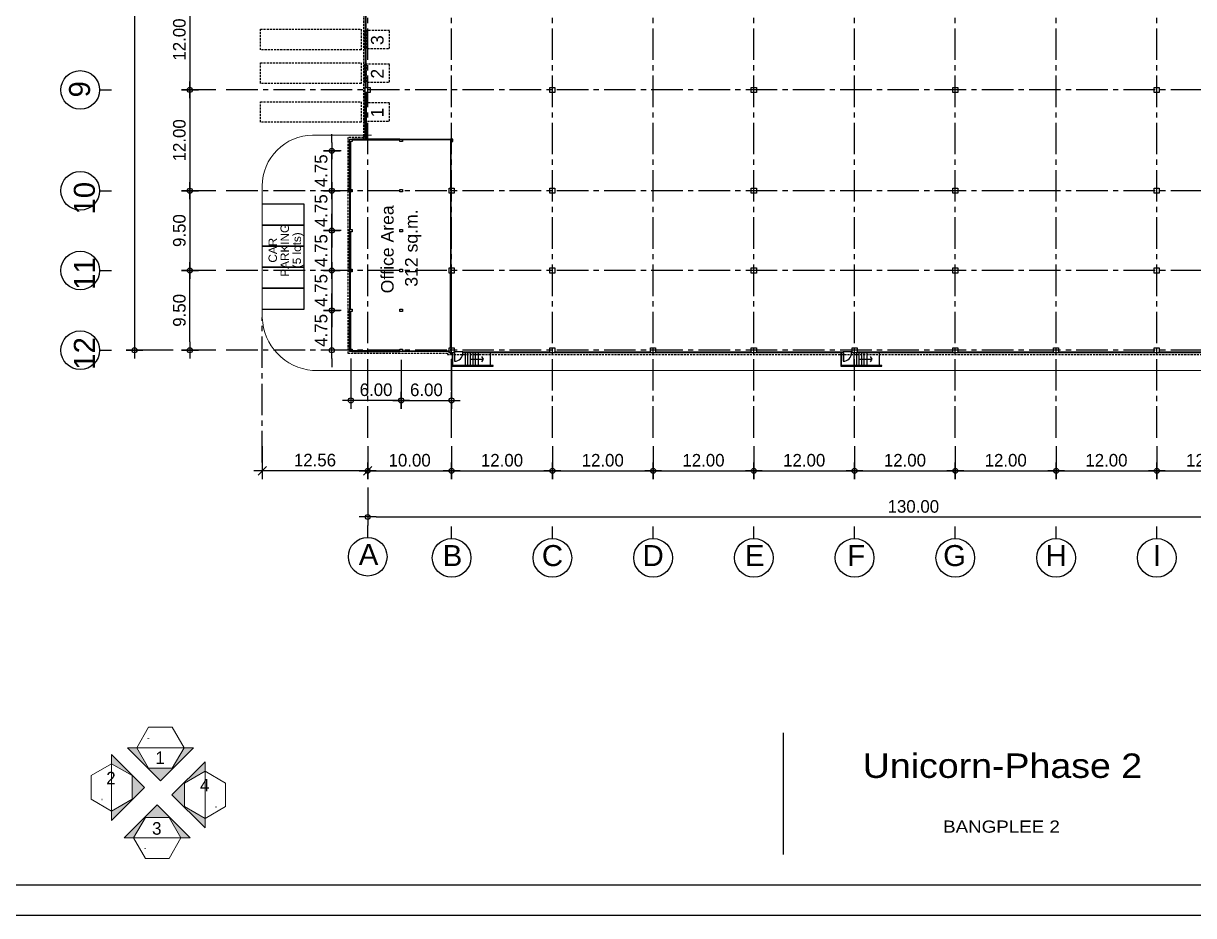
# Model space of a CAD drawing. Extents: x 692141 to 693595, y 1492301 to 1494225.
# Drawn here: x 692340.2 to 692479.6, y 1493403.8 to 1493510.1 of the extents above; entities that cross this region are included whole.
import ezdxf
from ezdxf.enums import TextEntityAlignment as Align

# ---------------------------------------------------------------- set-up
doc = ezdxf.new("R2010")
doc.units = 0
doc.header["$MEASUREMENT"] = 0
doc.linetypes.add('CENTER2', pattern=[1.125, 0.75, -0.125, 0.125, -0.125])
doc.linetypes.add('HIDDEN', pattern=[0.375, 0.25, -0.125])
for name, color, linetype in [('A-_ANOT----_E-', 7, 'Continuous'), ('A-_CAR-PARK_E-', 252, 'Continuous'), ('A-_ROAD----_E-', 1, 'Continuous'), ('A-_TRELLIS-_E-', 8, 'Continuous'), ('A-COLUMN', 3, 'Continuous'), ('A-dimension', 1, 'Continuous'), ('A-DOOR', 2, 'Continuous'), ('A-Stair', 9, 'Continuous'), ('A-WALL', 2, 'Continuous'), ('AREA', 8, 'Continuous'), ('Arrow dim', 2, 'Continuous'), ('Arrow dim2', 1, 'Continuous'), ('det1', 2, 'Continuous'), ('Grid', 8, 'CENTER2'), ('H', 8, 'Continuous'), ('Layer1', 1, 'Continuous'), ('Layer4', 3, 'Continuous'), ('Layer9', 9, 'Continuous'), ('T3', 6, 'Continuous'), ('TEX-THAI', 7, 'Continuous')]:
    doc.layers.add(name, color=color, linetype=linetype)
doc.layers.add('G-ANNO-SYMB', color=7, linetype='Continuous', lineweight=5)
doc.styles.add('ARIAL', font='arial.ttf')
doc.styles.add('Browallia New', font='Browallia New.ttf', dxfattribs={"height": 2000})
doc.styles.add('Browallia New_2', font='Browallia New.ttf', dxfattribs={"width": 0.8, "height": 900})
doc.styles.add('MASTER', font='CordiaUPC.ttf')
doc.dimstyles.new('1000-AA', dxfattribs={"dimtxt": 1.5, "dimasz": 1, "dimexe": 1, "dimexo": 1, "dimgap": 0.5, "dimtad": 1, "dimzin": 0, "dimdsep": 46, "dimtxsty": 'MASTER', "dimblk": 'J-02', "dimcen": 0.09, "dimdle": 1, "dimclrd": 1, "dimclre": 8, "dimclrt": 3, "dimadec": 0, "dimazin": 0, "dimtfac": 1, "dimtix": 1, "dimtmove": 2, "dimatfit": 3, "dimldrblk": 'DOT', "dimfxl": 1, "dimtolj": 1, "dimtzin": 0, "dimarcsym": 0})
doc.dimstyles.new('1000-CC', dxfattribs={"dimtxt": 1.5, "dimasz": 1, "dimexe": 1, "dimexo": 1, "dimgap": 0.5, "dimtad": 1, "dimzin": 0, "dimdsep": 46, "dimtxsty": 'MASTER', "dimblk": 'J-01', "dimcen": 0.09, "dimdle": 1, "dimclrd": 1, "dimclre": 8, "dimclrt": 3, "dimadec": 0, "dimazin": 0, "dimtfac": 1, "dimtix": 1, "dimtmove": 2, "dimatfit": 3, "dimldrblk": 'DOT', "dimfxl": 1, "dimtolj": 1, "dimtzin": 0, "dimarcsym": 0})

# ---------------------------------------------------------------- blocks, each defined once
blk = doc.blocks.new('Elevation - INFRA-AR_ELEVATION MARK_BODY-503778-500_01_LEVEL 1')
at = {"layer": 'G-ANNO-SYMB'}
for p, q in [((-3.75, 6.5), (-7.5, 0)), ((3.75, 6.5), (-3.75, 6.5)), ((7.5, 0), (3.75, 6.5)), ((-7.5, 0), (7.5, 0)), ((-7.5, 0), (-3.75, -6.5)), ((3.75, -6.5), (7.5, 0)), ((-3.75, -6.5), (3.75, -6.5))]:
    blk.add_line(p, q, dxfattribs=at)
blk = doc.blocks.new('Elevation - UP-504461-500_01_LEVEL 1')
at = {"layer": 'G-ANNO-SYMB'}
blk.add_hatch(color=256, dxfattribs=at).paths.add_polyline_path([(-7.5, 0), (-10.5, 0), (0, 10.5), (10.5, 0), (7.5, 0), (3.75, 6.5), (-3.75, 6.5)], flags=0)
for p, q in [((0, 10.5), (-10.5, 0)), ((10.5, 0), (0, 10.5)), ((-7.5, 0), (-3.75, 6.5)), ((-3.75, 6.5), (3.75, 6.5)), ((3.75, 6.5), (7.5, 0)), ((-10.5, 0), (-7.5, 0)), ((7.5, 0), (10.5, 0))]:
    blk.add_line(p, q, dxfattribs=at)
blk = doc.blocks.new('PH2')
at = {"layer": 'A-_CAR-PARK_E-', "flags": 128}
for points in [[(-117.1, 142.56), (-117.1, 137.56), (-114.6, 137.56), (-114.6, 142.56)], [(-114.6, 142.56), (-114.6, 137.56), (-112.1, 137.56), (-112.1, 142.56)], [(-112.1, 142.56), (-112.1, 137.56), (-109.6, 137.56), (-109.6, 142.56)], [(-109.6, 142.56), (-109.6, 137.56), (-107.1, 137.56), (-107.1, 142.56)], [(-107.1, 142.56), (-107.1, 137.56), (-104.6, 137.56), (-104.6, 142.56)]]:
    blk.add_lwpolyline(points, dxfattribs=at)
at = {"layer": 'A-_TRELLIS-_E-', "lineweight": 0, "ltscale": 20}
blk.add_lwpolyline([(-117.1, 142.56), (-104.6, 142.56), (-104.6, 137.56), (-117.1, 137.56)], close=True, dxfattribs=at)
at = {"layer": 'A-COLUMN'}
for points in [[(-121.85, 132.15), (-121.85, 131.85), (-122.15, 131.85), (-122.15, 132.15)], [(-117.1, 132.15), (-117.1, 131.85), (-117.4, 131.85), (-117.4, 132.15)], [(-112.35, 132.15), (-112.35, 131.85), (-112.65, 131.85), (-112.65, 132.15)], [(-107.6, 132.15), (-107.6, 131.85), (-107.9, 131.85), (-107.9, 132.15)], [(-102.85, 132.15), (-102.85, 131.85), (-103.15, 131.85), (-103.15, 132.15)], [(-96.85, 132.15), (-96.85, 131.85), (-97.15, 131.85), (-97.15, 132.15)], [(-90.7, 130.3), (-90.7, 129.7), (-91.3, 129.7), (-91.3, 130.3)], [(-121.85, 126.15), (-121.85, 125.85), (-122.15, 125.85), (-122.15, 126.15)], [(-117.1, 126.15), (-117.1, 125.85), (-117.4, 125.85), (-117.4, 126.15)], [(-112.35, 126.15), (-112.35, 125.85), (-112.65, 125.85), (-112.65, 126.15)], [(-107.6, 126.15), (-107.6, 125.85), (-107.9, 125.85), (-107.9, 126.15)], [(-102.85, 126.15), (-102.85, 125.85), (-103.15, 125.85), (-103.15, 126.15)], [(-96.85, 126.15), (-96.85, 125.85), (-97.15, 125.85), (-97.15, 126.15)], [(-121.7, 120.3), (-121.7, 119.7), (-122.3, 119.7), (-122.3, 120.3)], [(-112.2, 120.3), (-112.2, 119.7), (-112.8, 119.7), (-112.8, 120.3)], [(-102.7, 120.3), (-102.7, 119.7), (-103.3, 119.7), (-103.3, 120.3)], [(-97.15, 120.15), (-97.15, 119.85), (-96.85, 119.85), (-96.85, 120.15)], [(-121.7, 108.3), (-121.7, 107.7), (-122.3, 107.7), (-122.3, 108.3)], [(-112.2, 108.3), (-112.2, 107.7), (-112.8, 107.7), (-112.8, 108.3)], [(-102.7, 108.3), (-102.7, 107.7), (-103.3, 107.7), (-103.3, 108.3)], [(-90.7, 108.3), (-90.7, 107.7), (-91.3, 107.7), (-91.3, 108.3)], [(-121.7, 96.3), (-121.7, 95.7), (-122.3, 95.7), (-122.3, 96.3)], [(-121.7, 84.3), (-121.7, 83.7), (-122.3, 83.7), (-122.3, 84.3)], [(-112.2, 84.3), (-112.2, 83.7), (-112.8, 83.7), (-112.8, 84.3)], [(-102.7, 84.3), (-102.7, 83.7), (-103.3, 83.7), (-103.3, 84.3)], [(-90.7, 84.3), (-90.7, 83.7), (-91.3, 83.7), (-91.3, 84.3)], [(-121.7, 72.3), (-121.7, 71.7), (-122.3, 71.7), (-122.3, 72.3)], [(-121.7, 60.3), (-121.7, 59.7), (-122.3, 59.7), (-122.3, 60.3)], [(-112.2, 60.3), (-112.2, 59.7), (-112.8, 59.7), (-112.8, 60.3)], [(-102.7, 60.3), (-102.7, 59.7), (-103.3, 59.7), (-103.3, 60.3)], [(-90.7, 60.3), (-90.7, 59.7), (-91.3, 59.7), (-91.3, 60.3)], [(-121.7, 48.3), (-121.7, 47.7), (-122.3, 47.7), (-122.3, 48.3)], [(-121.7, 36.3), (-121.7, 35.7), (-122.3, 35.7), (-122.3, 36.3)], [(-112.2, 36.3), (-112.2, 35.7), (-112.8, 35.7), (-112.8, 36.3)], [(-102.7, 36.3), (-102.7, 35.7), (-103.3, 35.7), (-103.3, 36.3)], [(-90.7, 36.3), (-90.7, 35.7), (-91.3, 35.7), (-91.3, 36.3)]]:
    blk.add_lwpolyline(points, close=True, dxfattribs=at)
at = {"layer": 'A-DOOR', "color": 7, "linetype": 'HIDDEN'}
for points in [[(-92.54, 130.3), (-92.54, 130.2), (-94.7, 130.2), (-94.7, 130.3)], [(-87.92, 130.3), (-87.92, 130.2), (-90.08, 130.2), (-90.08, 130.3)], [(-83.92, 130.3), (-83.92, 130.2), (-86.08, 130.2), (-86.08, 130.3)]]:
    blk.add_lwpolyline(points, close=True, dxfattribs=at)
at = {"layer": 'A-Stair', "color": 9}
for p, q in [((-122.2, 118.65), (-122.2, 119.65)), ((-123.8, 118.35), (-122.3, 118.35)), ((-122.2, 72.35), (-122.2, 73.35)), ((-123.8, 72.05), (-122.3, 72.05))]:
    blk.add_line(p, q, dxfattribs=at)
at = {"layer": 'A-Stair'}
for p, q in [((-123.8, 118.05), (-122.3, 118.05)), ((-123.8, 117.75), (-122.3, 117.75)), ((-123.8, 117.45), (-122.3, 117.45)), ((-123.8, 117.15), (-122.3, 117.15)), ((-123.8, 71.75), (-122.3, 71.75)), ((-123.8, 71.45), (-122.3, 71.45)), ((-123.8, 71.15), (-122.3, 71.15)), ((-123.8, 70.85), (-122.3, 70.85))]:
    blk.add_line(p, q, dxfattribs=at)
for points in [[(-123.8, 116.85), (-123.8, 115.35), (-122.3, 115.35), (-122.3, 116.85)], [(-123.8, 70.55), (-123.8, 69.05), (-122.3, 69.05), (-122.3, 70.55)]]:
    blk.add_lwpolyline(points, close=True, dxfattribs=at)
at = {"layer": 'A-WALL'}
for points in [[(-122.05, 126.15), (-122.05, 131.85), (-122.15, 131.85), (-122.15, 126.15)], [(-121.85, 132.15), (-117.4, 132.15), (-117.4, 132.05), (-121.85, 132.05)], [(-112.65, 132.15), (-117.1, 132.15), (-117.1, 132.05), (-112.65, 132.05)], [(-112.35, 132.15), (-107.9, 132.15), (-107.9, 132.05), (-112.35, 132.05)], [(-103.15, 132.15), (-107.6, 132.15), (-107.6, 132.05), (-103.15, 132.05)], [(-102.85, 132.15), (-97.15, 132.15), (-97.15, 132.05), (-102.85, 132.05)], [(-96.85, 126.15), (-96.85, 131.85), (-96.95, 131.85), (-96.95, 126.15)], [(-91.3, 130.3), (-91.3, 130.2), (-96.85, 130.2), (-96.85, 130.3)], [(-90.7, 130.3), (-90.7, 130.2), (-82.08, 130.2), (-82.08, 130.3)], [(-122.05, 125.85), (-122.05, 120.3), (-122.15, 120.3), (-122.15, 125.85)], [(-96.85, 125.85), (-96.85, 120.15), (-96.95, 120.15), (-96.95, 125.85)], [(-123.8, 115.05), (-123.8, 119.95), (-123.9, 119.95), (-123.9, 115.05)], [(-122.3, 119.85), (-122.3, 119.95), (-123.9, 119.95), (-123.9, 119.85)], [(-121.7, 120.15), (-112.8, 120.15), (-112.8, 120.05), (-121.7, 120.05)], [(-103.3, 120.15), (-112.2, 120.15), (-112.2, 120.05), (-103.3, 120.05)], [(-97.15, 120.15), (-102.7, 120.15), (-102.7, 120.05), (-97.15, 120.05)], [(-122.3, 108.3), (-122.3, 118.6), (-122.2, 118.6), (-122.2, 108.3)], [(-122.2, 107.7), (-122.2, 96.3), (-122.3, 96.3), (-122.3, 107.7)], [(-122.2, 95.7), (-122.2, 84.3), (-122.3, 84.3), (-122.3, 95.7)], [(-122.2, 83.7), (-122.2, 73.4), (-122.3, 73.4), (-122.3, 83.7)], [(-123.8, 68.75), (-123.8, 73.65), (-123.9, 73.65), (-123.9, 68.75)], [(-122.3, 73.55), (-122.3, 73.65), (-123.9, 73.65), (-123.9, 73.55)], [(-122.2, 71.7), (-122.2, 60.3), (-122.3, 60.3), (-122.3, 71.7)], [(-122.2, 59.7), (-122.2, 48.3), (-122.3, 48.3), (-122.3, 59.7)], [(-122.2, 47.7), (-122.2, 36.3), (-122.3, 36.3), (-122.3, 47.7)], [(-122.2, 35.7), (-122.2, 25.4), (-122.3, 25.4), (-122.3, 35.7)]]:
    blk.add_lwpolyline(points, close=True, dxfattribs=at)
at = {"layer": 'H', "linetype": 'HIDDEN'}
for points in [[(-92.4, 142.78), (-92.4, 130.78), (-94.84, 130.78), (-94.84, 142.78)], [(-87.78, 142.78), (-87.78, 130.78), (-90.22, 130.78), (-90.22, 142.78)], [(-83.78, 142.78), (-83.78, 130.78), (-86.22, 130.78), (-86.22, 142.78)], [(-94.7, 130.4), (-94.7, 127.4), (-92.54, 127.4), (-92.54, 130.4)], [(-90.08, 130.4), (-90.08, 127.4), (-87.92, 127.4), (-87.92, 130.4)], [(-86.08, 130.4), (-86.08, 127.4), (-83.92, 127.4), (-83.92, 130.4)]]:
    blk.add_lwpolyline(points, close=True, dxfattribs=at)
at = {"layer": 'Layer1'}
for points in [[(-123.3, 119.6), (-122.3, 119.6), (-122.3, 119.65), (-123.3, 119.65)], [(-122.2, 119.7), (-122.2, 119.65), (-122.3, 119.65), (-122.3, 119.7)], [(-122.2, 118.65), (-122.2, 118.6), (-122.3, 118.6), (-122.3, 118.65)], [(-123.3, 73.3), (-122.3, 73.3), (-122.3, 73.35), (-123.3, 73.35)], [(-122.2, 73.4), (-122.2, 73.35), (-122.3, 73.35), (-122.3, 73.4)], [(-122.2, 72.35), (-122.2, 72.3), (-122.3, 72.3), (-122.3, 72.35)]]:
    blk.add_lwpolyline(points, close=True, dxfattribs=at)
for centre in [(-122.3, 119.65), (-122.3, 73.35)]:
    blk.add_arc(centre, 1, 180, 270, dxfattribs=at)
at = {"layer": 'Layer9', "color": 8}
for p, q in [((-123.05, 117.74), (-123.05, 116.26)), ((-123.05, 71.44), (-123.05, 69.96))]:
    blk.add_line(p, q, dxfattribs=at)
at = {"layer": 'Layer9', "color": 8, "flags": 128}
for points in [[(-122.74, 116.45), (-123.05, 116.26), (-123.36, 116.45)], [(-122.74, 70.15), (-123.05, 69.96), (-123.36, 70.15)]]:
    blk.add_lwpolyline(points, dxfattribs=at)
at = {"layer": 'A-_ANOT----_E-', "style": 'ARIAL'}
for s, p in [('CAR', (-110.09, 141.31)), ('PARKING', (-110.09, 139.88)), ('(5 lots)', (-110.09, 138.44))]:
    blk.add_text(s, height=1, dxfattribs=at).set_placement(p, align=Align.MIDDLE_CENTER)
at = {"layer": 'T3', "linetype": 'Continuous', "lineweight": 0, "style": 'ARIAL'}
for s, p in [('Office Area', (-104.74, 127.66)), ('312 sq.m.', (-105.23, 124.8))]:
    blk.add_text(s, height=1.5, dxfattribs=at).set_placement(p, align=Align.MIDDLE_RIGHT)
at = {"layer": 'T3', "color": 8, "linetype": 'Continuous', "lineweight": 0, "style": 'ARIAL'}
for s, p in [('1', (-93.11, 128.86)), ('2', (-88.49, 128.86)), ('3', (-84.49, 128.86))]:
    blk.add_text(s, height=1.5, dxfattribs=at).set_placement(p, align=Align.MIDDLE_RIGHT)
blk = doc.blocks.new('_Dot')
at = {"color": 0, "linetype": 'ByBlock', "lineweight": -2}
blk.add_line((-0.5, 0), (-1, 0), dxfattribs=at)
at = {"color": 0, "linetype": 'ByBlock', "const_width": 0.5}
blk.add_lwpolyline([(-0.25, 0, 1), (0.25, 0, 1)], format="xyb", close=True, dxfattribs=at)
blk = doc.blocks.new('J-01')
at = {"layer": 'Arrow dim'}
blk.add_circle((0, 0), 0.3, dxfattribs=at)
at = {"layer": 'Arrow dim2'}
for p, q in [((-1, 0), (1, 0)), ((0, -1), (0, 1))]:
    blk.add_line(p, q, dxfattribs=at)
blk = doc.blocks.new('*D257')
at = {"layer": 'A-dimension', "color": 8, "lineweight": -2, "transparency": 16777216}
for p, q in [((692357.57, 1493593.15), (692352.41, 1493593.15)), ((692358.02, 1493471.15), (692352.41, 1493471.15))]:
    blk.add_line(p, q, dxfattribs=at)
at = {"layer": 'A-dimension', "color": 1, "lineweight": -2, "transparency": 16777216}
blk.add_line((692353.41, 1493592.15), (692353.41, 1493472.15), dxfattribs=at)
at = {"layer": 'Defpoints', "color": 0, "transparency": 16777216}
for p in [(692358.57, 1493593.15), (692353.41, 1493471.15), (692359.02, 1493471.15)]:
    blk.add_point(p, dxfattribs=at)
at = {"layer": 'A-dimension', "color": 1, "lineweight": -2, "transparency": 16777216}
for p, rotation in [((692353.41, 1493593.15), 90), ((692353.41, 1493471.15), 270)]:
    blk.add_blockref('J-01', p, dxfattribs=dict(at, rotation=rotation))
at = {"layer": 'A-dimension', "color": 3, "transparency": 16777216, "insert": (692352.15, 1493532.15), "char_height": 1.5, "attachment_point": 5, "rotation": 90, "style": 'MASTER'}
blk.add_mtext('\\A1;122.00', dxfattribs=at)
blk = doc.blocks.new('*D264')
at = {"layer": 'A-dimension', "color": 8, "lineweight": -2, "transparency": 16777216}
for p, q in [((692363.12, 1493514.15), (692359.02, 1493514.15)), ((692363.12, 1493502.15), (692359.02, 1493502.15))]:
    blk.add_line(p, q, dxfattribs=at)
at = {"layer": 'A-dimension', "color": 1, "lineweight": -2, "transparency": 16777216}
blk.add_line((692360.02, 1493513.15), (692360.02, 1493503.15), dxfattribs=at)
at = {"layer": 'Defpoints', "color": 0, "transparency": 16777216}
for p in [(692364.12, 1493514.15), (692360.02, 1493502.15), (692364.12, 1493502.15)]:
    blk.add_point(p, dxfattribs=at)
at = {"layer": 'A-dimension', "color": 1, "lineweight": -2, "transparency": 16777216}
for p, rotation in [((692360.02, 1493514.15), 90), ((692360.02, 1493502.15), 270)]:
    blk.add_blockref('J-01', p, dxfattribs=dict(at, rotation=rotation))
at = {"layer": 'A-dimension', "color": 3, "transparency": 16777216, "insert": (692358.76, 1493508.15), "char_height": 1.5, "attachment_point": 5, "rotation": 90, "style": 'MASTER'}
blk.add_mtext('\\A1;12.00', dxfattribs=at)
blk = doc.blocks.new('*D265')
at = {"layer": 'A-dimension', "color": 8, "lineweight": -2, "transparency": 16777216}
for p, q in [((692363.12, 1493502.15), (692359.02, 1493502.15)), ((692363.12, 1493490.15), (692359.02, 1493490.15))]:
    blk.add_line(p, q, dxfattribs=at)
at = {"layer": 'A-dimension', "color": 1, "lineweight": -2, "transparency": 16777216}
blk.add_line((692360.02, 1493501.15), (692360.02, 1493491.15), dxfattribs=at)
at = {"layer": 'Defpoints', "color": 0, "transparency": 16777216}
for p in [(692364.12, 1493502.15), (692360.02, 1493490.15), (692364.12, 1493490.15)]:
    blk.add_point(p, dxfattribs=at)
at = {"layer": 'A-dimension', "color": 1, "lineweight": -2, "transparency": 16777216}
for p, rotation in [((692360.02, 1493502.15), 90), ((692360.02, 1493490.15), 270)]:
    blk.add_blockref('J-01', p, dxfattribs=dict(at, rotation=rotation))
at = {"layer": 'A-dimension', "color": 3, "transparency": 16777216, "insert": (692358.76, 1493496.15), "char_height": 1.5, "attachment_point": 5, "rotation": 90, "style": 'MASTER'}
blk.add_mtext('\\A1;12.00', dxfattribs=at)
blk = doc.blocks.new('*D266')
at = {"layer": 'A-dimension', "color": 8, "lineweight": -2, "transparency": 16777216}
for p, q in [((692363.12, 1493490.15), (692359.02, 1493490.15)), ((692363.12, 1493480.65), (692359.02, 1493480.65))]:
    blk.add_line(p, q, dxfattribs=at)
at = {"layer": 'A-dimension', "color": 1, "lineweight": -2, "transparency": 16777216}
blk.add_line((692360.02, 1493489.15), (692360.02, 1493481.65), dxfattribs=at)
at = {"layer": 'Defpoints', "color": 0, "transparency": 16777216}
for p in [(692364.12, 1493490.15), (692360.02, 1493480.65), (692364.12, 1493480.65)]:
    blk.add_point(p, dxfattribs=at)
at = {"layer": 'A-dimension', "color": 1, "lineweight": -2, "transparency": 16777216}
for p, rotation in [((692360.02, 1493490.15), 90), ((692360.02, 1493480.65), 270)]:
    blk.add_blockref('J-01', p, dxfattribs=dict(at, rotation=rotation))
at = {"layer": 'A-dimension', "color": 3, "transparency": 16777216, "insert": (692358.76, 1493485.4), "char_height": 1.5, "attachment_point": 5, "rotation": 90, "style": 'MASTER'}
blk.add_mtext('\\A1;9.50', dxfattribs=at)
blk = doc.blocks.new('*D267')
at = {"layer": 'A-dimension', "color": 8, "lineweight": -2, "transparency": 16777216}
for p, q in [((692363.12, 1493480.65), (692359.02, 1493480.65)), ((692363.12, 1493471.15), (692359.02, 1493471.15))]:
    blk.add_line(p, q, dxfattribs=at)
at = {"layer": 'A-dimension', "color": 1, "lineweight": -2, "transparency": 16777216}
blk.add_line((692360.02, 1493472.15), (692360.02, 1493479.65), dxfattribs=at)
at = {"layer": 'Defpoints', "color": 0, "transparency": 16777216}
for p in [(692360.02, 1493480.65), (692364.12, 1493480.65), (692364.12, 1493471.15)]:
    blk.add_point(p, dxfattribs=at)
at = {"layer": 'A-dimension', "color": 1, "lineweight": -2, "transparency": 16777216}
for p, rotation in [((692360.02, 1493480.65), 90), ((692360.02, 1493471.15), 270)]:
    blk.add_blockref('J-01', p, dxfattribs=dict(at, rotation=rotation))
at = {"layer": 'A-dimension', "color": 3, "transparency": 16777216, "insert": (692358.76, 1493475.9), "char_height": 1.5, "attachment_point": 5, "rotation": 90, "style": 'MASTER'}
blk.add_mtext('\\A1;9.50', dxfattribs=at)
blk = doc.blocks.new('*D827')
at = {"layer": 'A-dimension', "color": 8, "lineweight": -2, "transparency": 16777216}
for p, q in [((692379.19, 1493470.15), (692379.19, 1493464.18)), ((692385.19, 1493470), (692385.19, 1493464.18))]:
    blk.add_line(p, q, dxfattribs=at)
at = {"layer": 'A-dimension', "color": 1, "lineweight": -2, "transparency": 16777216}
blk.add_line((692384.19, 1493465.18), (692380.19, 1493465.18), dxfattribs=at)
at = {"layer": 'Defpoints', "color": 0, "transparency": 16777216}
for p in [(692379.19, 1493471.15), (692385.19, 1493471), (692379.19, 1493465.18)]:
    blk.add_point(p, dxfattribs=at)
at = {"layer": 'A-dimension', "color": 1, "lineweight": -2, "transparency": 16777216, "rotation": 180}
blk.add_blockref('J-01', (692379.19, 1493465.18), dxfattribs=at)
at = {"layer": 'A-dimension', "color": 1, "lineweight": -2, "transparency": 16777216}
blk.add_blockref('J-01', (692385.19, 1493465.18), dxfattribs=at)
at = {"layer": 'A-dimension', "color": 3, "transparency": 16777216, "insert": (692382.19, 1493466.44), "char_height": 1.5, "attachment_point": 5, "style": 'MASTER'}
blk.add_mtext('\\A1;6.00', dxfattribs=at)
blk = doc.blocks.new('*D828')
at = {"layer": 'A-dimension', "color": 1, "lineweight": -2, "transparency": 16777216}
for p, q in [((692376.91, 1493476.9), (692376.91, 1493477.9)), ((692376.91, 1493471.15), (692376.91, 1493475.9)), ((692376.91, 1493470.15), (692376.91, 1493469.15))]:
    blk.add_line(p, q, dxfattribs=at)
at = {"layer": 'A-dimension', "color": 8, "lineweight": -2, "transparency": 16777216}
for p, q in [((692378.04, 1493475.9), (692375.91, 1493475.9)), ((692378.04, 1493471.15), (692375.91, 1493471.15))]:
    blk.add_line(p, q, dxfattribs=at)
at = {"layer": 'Defpoints', "color": 0, "transparency": 16777216}
for p in [(692376.91, 1493475.9), (692379.04, 1493475.9), (692379.04, 1493471.15)]:
    blk.add_point(p, dxfattribs=at)
at = {"layer": 'A-dimension', "color": 1, "lineweight": -2, "transparency": 16777216}
for p, rotation in [((692376.91, 1493475.9), 270), ((692376.91, 1493471.15), 90)]:
    blk.add_blockref('J-01', p, dxfattribs=dict(at, rotation=rotation))
at = {"layer": 'A-dimension', "color": 3, "transparency": 16777216, "insert": (692375.65, 1493473.52), "char_height": 1.5, "attachment_point": 5, "rotation": 90, "style": 'MASTER'}
blk.add_mtext('\\A1;4.75', dxfattribs=at)
blk = doc.blocks.new('*D829')
at = {"layer": 'A-dimension', "color": 1, "lineweight": -2, "transparency": 16777216}
for p, q in [((692376.91, 1493481.65), (692376.91, 1493482.65)), ((692376.91, 1493480.65), (692376.91, 1493475.9)), ((692376.91, 1493474.9), (692376.91, 1493473.9))]:
    blk.add_line(p, q, dxfattribs=at)
at = {"layer": 'A-dimension', "color": 8, "lineweight": -2, "transparency": 16777216}
for p, q in [((692378.04, 1493480.65), (692375.91, 1493480.65)), ((692378.04, 1493475.9), (692375.91, 1493475.9))]:
    blk.add_line(p, q, dxfattribs=at)
at = {"layer": 'Defpoints', "color": 0, "transparency": 16777216}
for p in [(692379.04, 1493480.65), (692376.91, 1493475.9), (692379.04, 1493475.9)]:
    blk.add_point(p, dxfattribs=at)
at = {"layer": 'A-dimension', "color": 1, "lineweight": -2, "transparency": 16777216}
for p, rotation in [((692376.91, 1493480.65), 270), ((692376.91, 1493475.9), 90)]:
    blk.add_blockref('J-01', p, dxfattribs=dict(at, rotation=rotation))
at = {"layer": 'A-dimension', "color": 3, "transparency": 16777216, "insert": (692375.65, 1493478.27), "char_height": 1.5, "attachment_point": 5, "rotation": 90, "style": 'MASTER'}
blk.add_mtext('\\A1;4.75', dxfattribs=at)
blk = doc.blocks.new('*D830')
at = {"layer": 'A-dimension', "color": 1, "lineweight": -2, "transparency": 16777216}
for p, q in [((692376.91, 1493486.4), (692376.91, 1493487.4)), ((692376.91, 1493480.65), (692376.91, 1493485.4)), ((692376.91, 1493479.65), (692376.91, 1493478.65))]:
    blk.add_line(p, q, dxfattribs=at)
at = {"layer": 'A-dimension', "color": 8, "lineweight": -2, "transparency": 16777216}
for p, q in [((692378.04, 1493485.4), (692375.91, 1493485.4)), ((692378.04, 1493480.65), (692375.91, 1493480.65))]:
    blk.add_line(p, q, dxfattribs=at)
at = {"layer": 'Defpoints', "color": 0, "transparency": 16777216}
for p in [(692376.91, 1493485.4), (692379.04, 1493485.4), (692379.04, 1493480.65)]:
    blk.add_point(p, dxfattribs=at)
at = {"layer": 'A-dimension', "color": 1, "lineweight": -2, "transparency": 16777216}
for p, rotation in [((692376.91, 1493485.4), 270), ((692376.91, 1493480.65), 90)]:
    blk.add_blockref('J-01', p, dxfattribs=dict(at, rotation=rotation))
at = {"layer": 'A-dimension', "color": 3, "transparency": 16777216, "insert": (692375.65, 1493483.02), "char_height": 1.5, "attachment_point": 5, "rotation": 90, "style": 'MASTER'}
blk.add_mtext('\\A1;4.75', dxfattribs=at)
blk = doc.blocks.new('*D831')
at = {"layer": 'A-dimension', "color": 1, "lineweight": -2, "transparency": 16777216}
for p, q in [((692376.91, 1493491.15), (692376.91, 1493492.15)), ((692376.91, 1493490.15), (692376.91, 1493485.4)), ((692376.91, 1493484.4), (692376.91, 1493483.4))]:
    blk.add_line(p, q, dxfattribs=at)
at = {"layer": 'A-dimension', "color": 8, "lineweight": -2, "transparency": 16777216}
for p, q in [((692378.04, 1493490.15), (692375.91, 1493490.15)), ((692378.04, 1493485.4), (692375.91, 1493485.4))]:
    blk.add_line(p, q, dxfattribs=at)
at = {"layer": 'Defpoints', "color": 0, "transparency": 16777216}
for p in [(692379.04, 1493490.15), (692376.91, 1493485.4), (692379.04, 1493485.4)]:
    blk.add_point(p, dxfattribs=at)
at = {"layer": 'A-dimension', "color": 1, "lineweight": -2, "transparency": 16777216}
for p, rotation in [((692376.91, 1493490.15), 270), ((692376.91, 1493485.4), 90)]:
    blk.add_blockref('J-01', p, dxfattribs=dict(at, rotation=rotation))
at = {"layer": 'A-dimension', "color": 3, "transparency": 16777216, "insert": (692375.65, 1493487.77), "char_height": 1.5, "attachment_point": 5, "rotation": 90, "style": 'MASTER'}
blk.add_mtext('\\A1;4.75', dxfattribs=at)
blk = doc.blocks.new('*D832')
at = {"layer": 'A-dimension', "color": 1, "lineweight": -2, "transparency": 16777216}
for p, q in [((692376.91, 1493495.9), (692376.91, 1493496.9)), ((692376.91, 1493490.15), (692376.91, 1493494.9)), ((692376.91, 1493489.15), (692376.91, 1493488.15))]:
    blk.add_line(p, q, dxfattribs=at)
at = {"layer": 'A-dimension', "color": 8, "lineweight": -2, "transparency": 16777216}
for p, q in [((692378.04, 1493494.9), (692375.91, 1493494.9)), ((692378.04, 1493490.15), (692375.91, 1493490.15))]:
    blk.add_line(p, q, dxfattribs=at)
at = {"layer": 'Defpoints', "color": 0, "transparency": 16777216}
for p in [(692376.91, 1493494.9), (692379.04, 1493494.9), (692379.04, 1493490.15)]:
    blk.add_point(p, dxfattribs=at)
at = {"layer": 'A-dimension', "color": 1, "lineweight": -2, "transparency": 16777216}
for p, rotation in [((692376.91, 1493494.9), 270), ((692376.91, 1493490.15), 90)]:
    blk.add_blockref('J-01', p, dxfattribs=dict(at, rotation=rotation))
at = {"layer": 'A-dimension', "color": 3, "transparency": 16777216, "insert": (692375.65, 1493492.52), "char_height": 1.5, "attachment_point": 5, "rotation": 90, "style": 'MASTER'}
blk.add_mtext('\\A1;4.75', dxfattribs=at)
blk = doc.blocks.new('J-02')
at = {"layer": 'Arrow dim'}
blk.add_line((-0.5, -0.5), (0.5, 0.5), dxfattribs=at)
at = {"layer": 'Arrow dim2'}
for p, q in [((-1, 0), (1, 0)), ((0, -1), (0, 1))]:
    blk.add_line(p, q, dxfattribs=at)
blk = doc.blocks.new('*D842')
at = {"layer": 'A-dimension', "color": 8, "lineweight": -2, "transparency": 16777216}
for p, q in [((692368.63, 1493459.73), (692368.63, 1493455.79)), ((692381.19, 1493459.73), (692381.19, 1493455.79))]:
    blk.add_line(p, q, dxfattribs=at)
at = {"layer": 'A-dimension', "color": 1, "lineweight": -2, "transparency": 16777216}
blk.add_line((692380.19, 1493456.79), (692369.63, 1493456.79), dxfattribs=at)
at = {"layer": 'Defpoints', "color": 0, "transparency": 16777216}
for p in [(692368.63, 1493460.73), (692381.19, 1493460.73), (692368.63, 1493456.79)]:
    blk.add_point(p, dxfattribs=at)
at = {"layer": 'A-dimension', "color": 1, "lineweight": -2, "transparency": 16777216, "rotation": 180}
blk.add_blockref('J-02', (692368.63, 1493456.79), dxfattribs=at)
at = {"layer": 'A-dimension', "color": 1, "lineweight": -2, "transparency": 16777216}
blk.add_blockref('J-02', (692381.19, 1493456.79), dxfattribs=at)
at = {"layer": 'A-dimension', "color": 3, "transparency": 16777216, "insert": (692374.91, 1493458.06), "char_height": 1.5, "attachment_point": 5, "style": 'MASTER'}
blk.add_mtext('\\A1;12.56', dxfattribs=at)

msp = doc.modelspace()

# ---------------------------------------------------------------- linework, layer by layer
at = {"color": 8}
msp.add_line((692430.704, 1493411.1), (692430.704, 1493425.606), dxfattribs=at)
msp.add_line((692430.704, 1493411.1), (692430.704, 1493425.606), dxfattribs=at)
at = {"layer": 'A-_ROAD----_E-', "lineweight": 0, "ltscale": 20, "flags": 128}
msp.add_lwpolyline([(692381.634, 1493496.748), (692374.633, 1493496.748, 0.4142136), (692368.633, 1493490.748), (692368.633, 1493475.048, 0.3801653), (692374.633, 1493468.748), (692509.234, 1493468.748, 0.3473422), (692515.534, 1493475.048), (692515.534, 1493589.048, 0.3473426), (692509.234, 1493595.348), (692369.5, 1493595.348, 0.2378269), (692366.889, 1493593.448, 0.2378269)], format="xyb", dxfattribs=at)
at = {"layer": 'A-COLUMN'}
msp.add_lwpolyline([(692380.889, 1493502.448), (692381.489, 1493502.448), (692381.489, 1493501.848), (692380.889, 1493501.848)], close=True, dxfattribs=at)
at = {"layer": 'AREA', "linetype": 'HIDDEN'}
for points in [[(692391.089, 1493470.648), (692486.939, 1493470.648), (692486.939, 1493480.398), (692511.689, 1493480.398), (692511.689, 1493593.648), (692380.689, 1493593.648), (692380.689, 1493496.748), (692380.689, 1493496.748), (692380.689, 1493496.248), (692391.089, 1493496.248)], [(692378.839, 1493470.798), (692390.689, 1493470.798), (692390.689, 1493470.648), (692391.089, 1493470.648), (692391.089, 1493496.248), (692380.689, 1493496.248), (692380.689, 1493496.498), (692378.839, 1493496.498)]]:
    msp.add_lwpolyline(points, close=True, dxfattribs=at)
at = {"layer": 'det1', "color": 9}
msp.add_lwpolyline([(692272.129, 1493619.733), (692579.909, 1493619.733), (692579.909, 1493403.831), (692272.129, 1493403.831)], close=True, dxfattribs=at)
at = {"layer": 'det1', "color": 8}
msp.add_lwpolyline([(692576.275, 1493407.465), (692275.764, 1493407.465), (692275.764, 1493616.098), (692576.275, 1493616.098)], close=True, dxfattribs=at)
at = {"layer": 'Grid', "ltscale": 5}
for points in [[(692381.189, 1493460.731), (692381.189, 1493607.814)], [(692391.189, 1493460.731), (692391.189, 1493607.814)], [(692403.189, 1493460.731), (692403.189, 1493607.814)], [(692415.189, 1493460.731), (692415.189, 1493607.814)], [(692427.189, 1493460.731), (692427.189, 1493607.814)], [(692439.189, 1493460.731), (692439.189, 1493607.814)], [(692451.189, 1493460.731), (692451.189, 1493607.814)], [(692463.189, 1493460.731), (692463.189, 1493607.814)], [(692475.189, 1493460.731), (692475.189, 1493607.814)], [(692525.6, 1493502.148), (692364.118, 1493502.148)], [(692525.6, 1493490.148), (692364.118, 1493490.148)], [(692525.6, 1493480.648), (692364.118, 1493480.648)], [(692368.633, 1493457.794), (692368.633, 1493475.048)], [(692525.6, 1493471.148), (692364.118, 1493471.148)]]:
    msp.add_lwpolyline(points, dxfattribs=at)
at = {"layer": 'H', "linetype": 'HIDDEN'}
for points in [[(692380.789, 1493507.068), (692383.789, 1493507.068), (692383.789, 1493509.228), (692380.789, 1493509.228)], [(692380.789, 1493503.068), (692383.789, 1493503.068), (692383.789, 1493505.228), (692380.789, 1493505.228)], [(692380.785, 1493498.448), (692383.785, 1493498.448), (692383.785, 1493500.608), (692380.785, 1493500.608)]]:
    msp.add_lwpolyline(points, close=True, dxfattribs=at)
at = {"layer": 'Layer1'}
for points in [[(692349.249, 1493502.148), (692350.676, 1493502.148)], [(692349.249, 1493490.148), (692350.676, 1493490.148)], [(692349.249, 1493480.648), (692350.676, 1493480.648)], [(692349.249, 1493471.148), (692350.676, 1493471.148)], [(692381.189, 1493448.868), (692381.189, 1493450.295)], [(692391.189, 1493448.733), (692391.189, 1493450.161)], [(692403.189, 1493448.733), (692403.189, 1493450.161)], [(692415.189, 1493448.733), (692415.189, 1493450.161)], [(692427.189, 1493448.733), (692427.189, 1493450.161)], [(692439.189, 1493448.733), (692439.189, 1493450.161)], [(692451.189, 1493448.733), (692451.189, 1493450.161)], [(692463.189, 1493448.733), (692463.189, 1493450.161)], [(692475.189, 1493448.733), (692475.189, 1493450.161)]]:
    msp.add_lwpolyline(points, dxfattribs=at)
for centre in [(692346.945, 1493502.148), (692346.945, 1493490.148), (692346.945, 1493480.648), (692346.945, 1493471.148), (692381.189, 1493446.565), (692391.189, 1493446.43), (692403.189, 1493446.43), (692415.189, 1493446.43), (692427.189, 1493446.43), (692439.189, 1493446.43), (692451.189, 1493446.43), (692463.189, 1493446.43), (692475.189, 1493446.43)]:
    msp.add_circle(centre, 2.303, dxfattribs=at)

# ---------------------------------------------------------------- block references
at = {"layer": 'G-ANNO-SYMB', "xscale": 0.3749999999999996, "yscale": 0.3749999999999996, "zscale": 0.3749999999999996}
for name, p, rotation in [('Elevation - INFRA-AR_ELEVATION MARK_BODY-503778-500_01_LEVEL 1', (692356.503, 1493423.824), 179.9999999999999), ('Elevation - UP-504461-500_01_LEVEL 1', (692356.503, 1493423.824), 179.9999999999999), ('Elevation - UP-504461-500_01_LEVEL 1', (692350.682, 1493419.089), 269.9999999999992), ('Elevation - UP-504461-500_01_LEVEL 1', (692361.811, 1493418.21), 89.99999999999993), ('Elevation - INFRA-AR_ELEVATION MARK_BODY-503778-500_01_LEVEL 1', (692350.682, 1493419.089), 269.9999999999995), ('Elevation - INFRA-AR_ELEVATION MARK_BODY-503778-500_01_LEVEL 1', (692361.811, 1493418.21), 89.99999999999993)]:
    msp.add_blockref(name, p, dxfattribs=dict(at, rotation=rotation))
for name in ['Elevation - UP-504461-500_01_LEVEL 1', 'Elevation - INFRA-AR_ELEVATION MARK_BODY-503778-500_01_LEVEL 1']:
    msp.add_blockref(name, (692356.118, 1493413.078), dxfattribs=at)
at = {"layer": 'Layer4', "rotation": 90}
msp.add_blockref('PH2', (692511.189, 1493593.148), dxfattribs=at)

# ---------------------------------------------------------------- texts
at = {"layer": 'G-ANNO-SYMB', "attachment_point": 1}
for s, insert, char_height, width, style in [('-', (692354.917, 1493425.362), 0.675, 3.82405, 'Browallia New_2'), ('1', (692355.895, 1493423.377), 1.5, 1.44304, 'Browallia New'), ('2', (692350.05, 1493420.95), 1.5, 1.44304, 'Browallia New'), ('4', (692361.215, 1493420.108), 1.5, 1.44304, 'Browallia New'), ('3', (692355.511, 1493414.961), 1.5, 1.05332, 'Browallia New'), ('-', (692354.53, 1493412.197), 0.675, 3.82405, 'Browallia New_2')]:
    msp.add_mtext(s, dxfattribs=dict(at, insert=insert, char_height=char_height, width=width, style=style))
at = {"layer": 'G-ANNO-SYMB', "char_height": 0.675, "width": 3.82405, "attachment_point": 1, "rotation": 90, "style": 'Browallia New_2'}
for insert in [(692349.144, 1493417.502), (692362.691, 1493416.622)]:
    msp.add_mtext('-', dxfattribs=dict(at, insert=insert))
at = {"layer": 'T3', "color": 8, "linetype": 'Continuous', "lineweight": 0, "style": 'ARIAL'}
for s, p in [('3', (692382.328, 1493508.66)), ('2', (692382.328, 1493504.66)), ('1', (692382.324, 1493500.04))]:
    msp.add_text(s, height=1.5, rotation=90, dxfattribs=at).set_placement(p, align=Align.MIDDLE_RIGHT)
at = {"layer": 'T3', "linetype": 'Continuous', "lineweight": 0, "style": 'ARIAL'}
for s, p in [('9', (692346.866, 1493503.197)), ('10', (692347.438, 1493491.197)), ('11', (692347.438, 1493482.215)), ('12', (692347.438, 1493472.715))]:
    msp.add_text(s, height=2.5, rotation=90, dxfattribs=at).set_placement(p, align=Align.MIDDLE_RIGHT)
for s, p in [('A', (692382.46, 1493446.835)), ('B', (692392.46, 1493446.7)), ('C', (692404.46, 1493446.7)), ('D', (692416.46, 1493446.7)), ('E', (692428.46, 1493446.7)), ('F', (692440.46, 1493446.7)), ('G', (692452.46, 1493446.7)), ('H', (692464.46, 1493446.7)), ('I', (692475.695, 1493446.7))]:
    msp.add_text(s, height=2.5, dxfattribs=at).set_placement(p, align=Align.MIDDLE_RIGHT)
at = {"layer": 'TEX-THAI', "style": 'ARIAL', "width": 1.1}
for s, height, p in [('Unicorn-Phase 2', 2.90777, (692456.802, 1493421.679)), ('BANGPLEE 2', 1.4539, (692456.689, 1493414.428))]:
    msp.add_text(s, height=height, dxfattribs=at).set_placement(p, align=Align.MIDDLE_CENTER)

# ---------------------------------------------------------------- dimensions: what is measured, and where the dimension line sits
at = {"layer": 'A-dimension'}
for base, p1, p2, angle, picture, middle in [((692353.412, 1493471.148), (692358.572, 1493593.148), (692359.018, 1493471.148), 90, '*D257', (692352.15, 1493532.148)), ((692360.018, 1493502.148), (692364.118, 1493514.148), (692364.118, 1493502.148), 90, '*D264', (692358.755, 1493508.148)), ((692360.018, 1493490.148), (692364.118, 1493502.148), (692364.118, 1493490.148), 90, '*D265', (692358.755, 1493496.148)), ((692376.908, 1493494.898), (692379.039, 1493490.148), (692379.039, 1493494.898), 90, '*D832', (692375.645, 1493492.523)), ((692376.908, 1493485.398), (692379.039, 1493490.148), (692379.039, 1493485.398), 270, '*D831', (692375.645, 1493487.773)), ((692360.018, 1493480.648), (692364.118, 1493490.148), (692364.118, 1493480.648), 90, '*D266', (692358.755, 1493485.398)), ((692376.908, 1493485.398), (692379.039, 1493480.648), (692379.039, 1493485.398), 90, '*D830', (692375.645, 1493483.023)), ((692376.908, 1493475.898), (692379.039, 1493480.648), (692379.039, 1493475.898), 270, '*D829', (692375.645, 1493478.273)), ((692360.018, 1493480.648), (692364.118, 1493471.148), (692364.118, 1493480.648), 270, '*D267', (692358.755, 1493475.898)), ((692376.908, 1493475.898), (692379.039, 1493471.148), (692379.039, 1493475.898), 90, '*D828', (692375.645, 1493473.523)), ((692379.189, 1493465.179), (692385.189, 1493470.998), (692379.189, 1493471.148), 180, '*D827', (692382.189, 1493466.442))]:
    dim = msp.add_linear_dim(base=base, p1=p1, p2=p2, angle=angle, dimstyle='1000-CC', dxfattribs=at)
    dim.commit()
    dim.dimension.update_dxf_attribs({"geometry": picture, "text_midpoint": middle})
for base, p1, p2 in [((692391.189, 1493465.179), (692385.189, 1493470.998), (692391.189, 1493471.148)), ((692391.189, 1493456.794), (692381.189, 1493460.731), (692391.189, 1493460.731)), ((692403.189, 1493456.794), (692391.189, 1493460.731), (692403.189, 1493460.731)), ((692415.189, 1493456.794), (692403.189, 1493460.731), (692415.189, 1493460.731)), ((692427.189, 1493456.794), (692415.189, 1493460.731), (692427.189, 1493460.731)), ((692439.189, 1493456.794), (692427.189, 1493460.731), (692439.189, 1493460.731)), ((692451.189, 1493456.794), (692439.189, 1493460.731), (692451.189, 1493460.731)), ((692463.189, 1493456.794), (692451.189, 1493460.731), (692463.189, 1493460.731)), ((692475.189, 1493456.794), (692463.189, 1493460.731), (692475.189, 1493460.731)), ((692487.189, 1493456.794), (692475.189, 1493460.731), (692487.189, 1493460.731)), ((692511.189, 1493451.295), (692381.189, 1493455.794), (692511.189, 1493455.233))]:
    msp.add_linear_dim(base=base, p1=p1, p2=p2, dimstyle='1000-CC', dxfattribs=at).render()
dim = msp.add_linear_dim(base=(692368.633, 1493456.794), p1=(692381.189, 1493460.731), p2=(692368.633, 1493460.731), dimstyle='1000-AA', override={"dimfxl": 0.18}, dxfattribs=at)
dim.commit()
dim.dimension.update_dxf_attribs({"geometry": '*D842', "text_midpoint": (692374.911, 1493458.057)})

doc.saveas('drawing.dxf')
